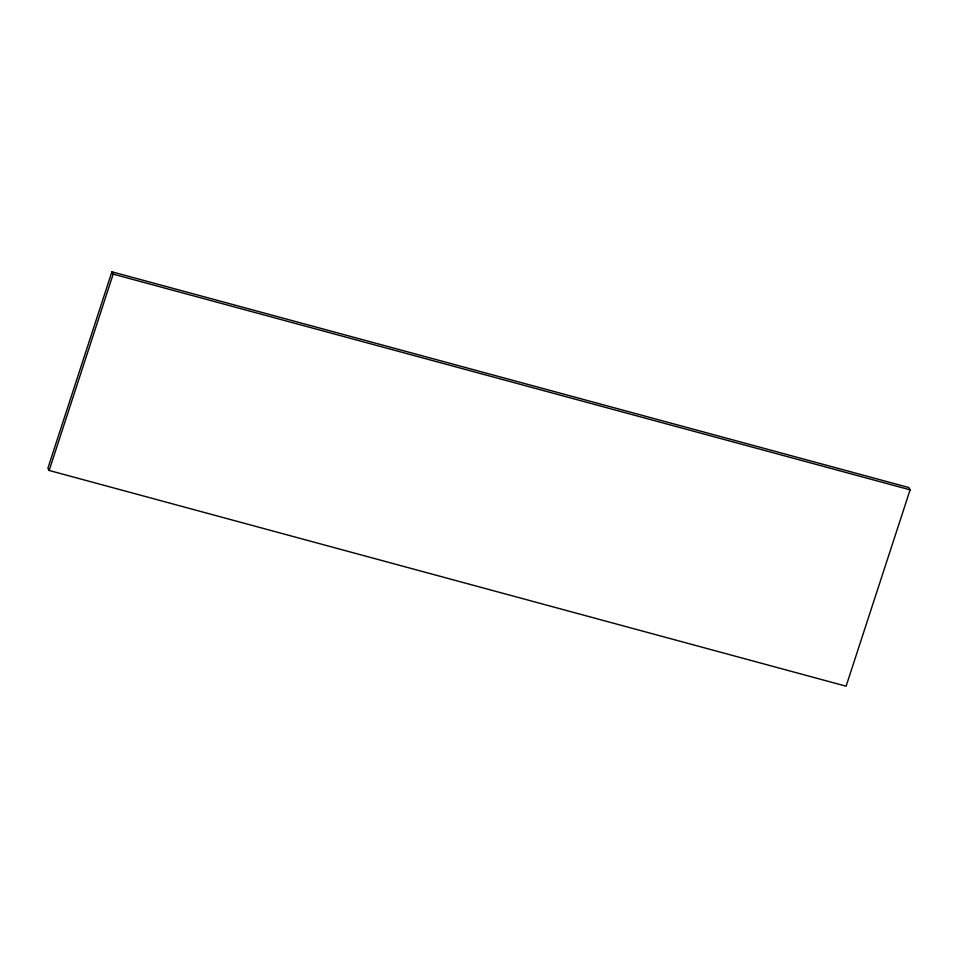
<?xml version="1.0" encoding="UTF-8"?>
<svg xmlns="http://www.w3.org/2000/svg" width="958" height="958" viewBox="0 0 958 958"><rect width="100%" height="100%" fill="white"/><g stroke="black" fill="none" stroke-linecap="round" stroke-linejoin="round"><path stroke-width="1.44" d="M111.894 271.809L47.9 468.163L49.157 470.462L846.106 686.191L910.1 489.837L908.843 487.538L111.894 271.809L113.164 274.12L910.1 489.837M49.157 470.462L113.164 274.12"/></g></svg>
